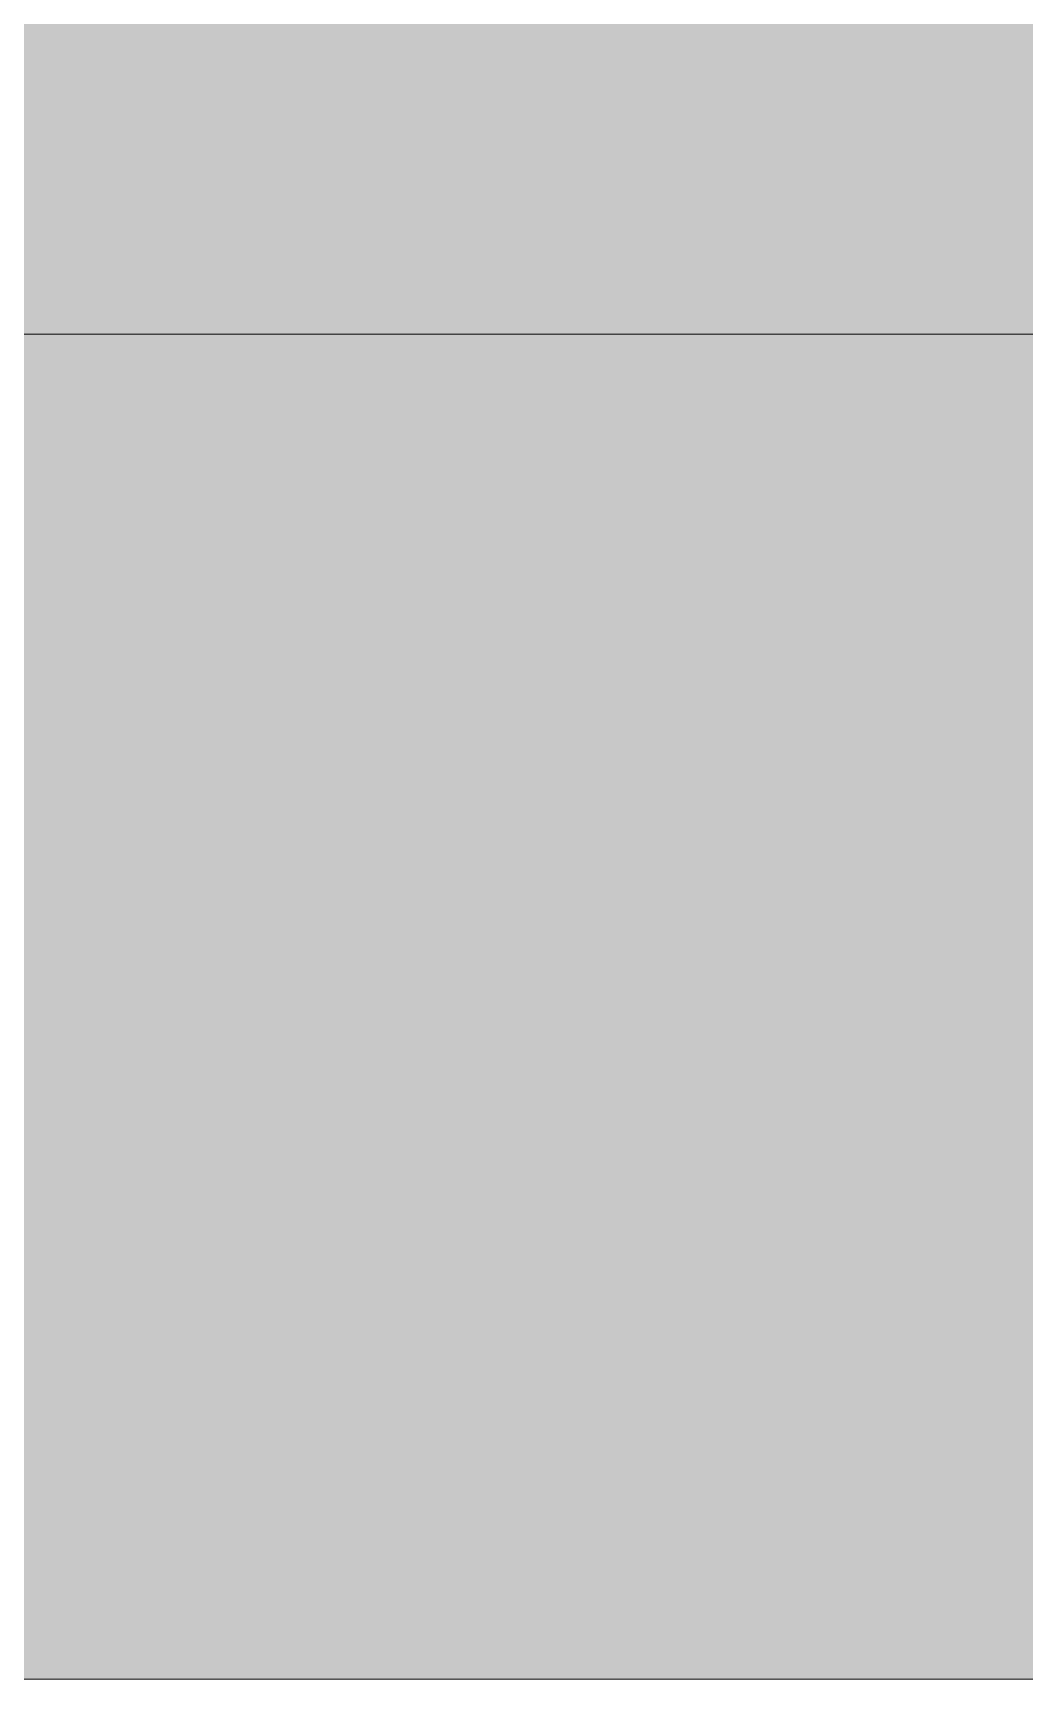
# Model space of a CAD drawing. Header units: inches. Extents: x 224 to 2249, y -2447 to -36.
# Drawn here: x 415.071 to 415.574, y -939.141 to -938.306 of the extents above; entities that cross this region are included whole.
import ezdxf

# ---------------------------------------------------------------- set-up
doc = ezdxf.new("R2010")
doc.units = ezdxf.units.IN
doc.header["$MEASUREMENT"] = 0
doc.layers.add('A-GLAZ-CWMG', color=51, linetype='Continuous', lineweight=13)

# ---------------------------------------------------------------- blocks, each defined once
blk = doc.blocks.new('Rectangular Mullion - 2_5_ x 5_ rectangular-5019623-Level 4 CONSTRUCTION')
at = {"layer": 'A-GLAZ-CWMG', "lineweight": 9}
blk.add_hatch(color=7, dxfattribs=at).paths.add_polyline_path([(-2.5, 2.75), (0, 2.75), (0, -2.75), (-2.5, -2.74897)], flags=0)
at = {"layer": 'A-GLAZ-CWMG', "color": 8, "lineweight": 20}
blk.add_line((-2.5, -2.75), (-2.5, 2.75), dxfattribs=at)
blk = doc.blocks.new('Rectangular Mullion - 2_5_ x 5_ rectangular-V8-Level 4 CONSTRUCTION')
at = {"layer": 'A-GLAZ-CWMG', "color": 8, "lineweight": 20}
blk.add_line((0, 2.75), (0, -2.75), dxfattribs=at)

msp = doc.modelspace()

# ---------------------------------------------------------------- block references
at = {"layer": 'A-GLAZ-CWMG', "lineweight": 9, "extrusion": (0, 0, -1), "rotation": 90.0000000000006}
for name, p in [('Rectangular Mullion - 2_5_ x 5_ rectangular-5019623-Level 4 CONSTRUCTION', (-413.22405, -936.64083)), ('Rectangular Mullion - 2_5_ x 5_ rectangular-V8-Level 4 CONSTRUCTION', (-413.22405, -938.4583))]:
    msp.add_blockref(name, p, dxfattribs=at)

doc.saveas('drawing.dxf')
